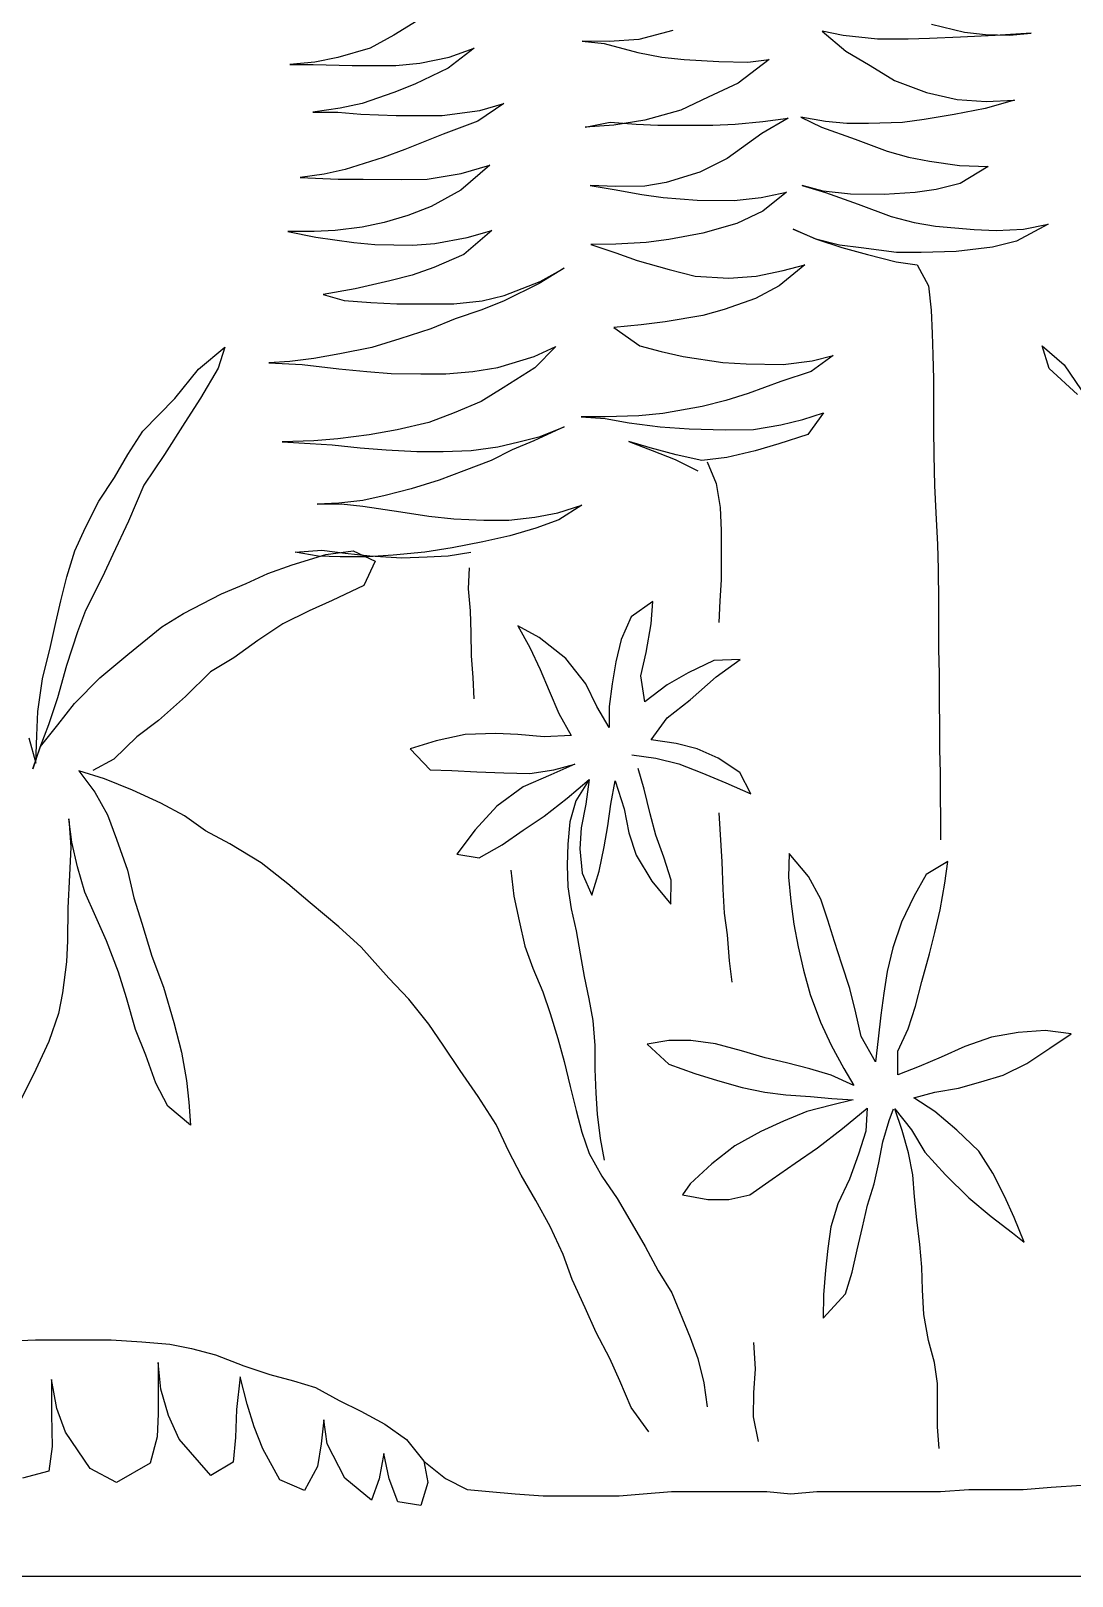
# Model space of a CAD drawing. Header units: inches. Extents: x 0.9 to 45.9, y 0.4 to 30.4.
# Drawn here: x 20.6087 to 20.7554, y 24.5816 to 24.7994 of the extents above; entities that cross this region are included whole.
import ezdxf

# ---------------------------------------------------------------- set-up
doc = ezdxf.new("R2010")
doc.units = ezdxf.units.IN
doc.header["$MEASUREMENT"] = 0
doc.linetypes.add('CONTINUA', pattern=[0])
doc.layers.add('MUROS', color=9, linetype='Continuous')
doc.layers.add('Vegetación', color=3, linetype='CONTINUA')

# ---------------------------------------------------------------- blocks, each defined once
blk = doc.blocks.new('Planta_000A')
at = {"layer": 'Vegetación', "linetype": 'Continuous'}
for p, q in [((399.2031, 197.29408), (399.19519, 197.29217)), ((399.32642, 197.29492), (399.33205, 197.29145)), ((399.18441, 197.29145), (399.17925, 197.29193)), ((399.17925, 197.29193), (399.18788, 197.29133)), ((399.19016, 197.29157), (399.18441, 197.29145)), ((399.18788, 197.29133), (399.19615, 197.29097)), ((399.19519, 197.29217), (399.19016, 197.29157)), ((399.19615, 197.29097), (399.20358, 197.29061)), ((399.20358, 197.29061), (399.20873, 197.29049)), ((399.20873, 197.29049), (399.21604, 197.29049)), ((399.21604, 197.29049), (399.22431, 197.29133)), ((399.22935, 197.29241), (399.22371, 197.28761)), ((399.22431, 197.29133), (399.22935, 197.29241)), ((399.26518, 197.29253), (399.27333, 197.29037)), ((399.27333, 197.29037), (399.2804, 197.28989)), ((399.2804, 197.28989), (399.28687, 197.29001)), ((399.28687, 197.29001), (399.2816, 197.28941)), ((399.33205, 197.29145), (399.33769, 197.28833)), ((399.22371, 197.28761), (399.21784, 197.28414)), ((399.26782, 197.28618), (399.26242, 197.28558)), ((399.27357, 197.28725), (399.26782, 197.28618)), ((399.2816, 197.28941), (399.27357, 197.28725)), ((399.31875, 197.28618), (399.31276, 197.28833)), ((399.31276, 197.28833), (399.31899, 197.28354)), ((399.32582, 197.28474), (399.31875, 197.28618)), ((399.33769, 197.28833), (399.34547, 197.28606)), ((399.21784, 197.28414), (399.21197, 197.28054)), ((399.2472, 197.28498), (399.24205, 197.28558)), ((399.24205, 197.28558), (399.24948, 197.27994)), ((399.25415, 197.2851), (399.2472, 197.28498)), ((399.26242, 197.28558), (399.25415, 197.2851)), ((399.31899, 197.28354), (399.32702, 197.2797)), ((399.33157, 197.28414), (399.32582, 197.28474)), ((399.33661, 197.28414), (399.33157, 197.28414)), ((399.342, 197.28414), (399.33661, 197.28414)), ((399.35135, 197.28438), (399.342, 197.28414)), ((399.34547, 197.28606), (399.35099, 197.28498)), ((399.35099, 197.28498), (399.35698, 197.28438)), ((399.35698, 197.28438), (399.35135, 197.28438)), ((399.21197, 197.28054), (399.2043, 197.27767)), ((399.24948, 197.27994), (399.25667, 197.27659)), ((399.32702, 197.2797), (399.33205, 197.27767)), ((399.19004, 197.27551), (399.18321, 197.27587)), ((399.18321, 197.27587), (399.19028, 197.27383)), ((399.19699, 197.27599), (399.19004, 197.27551)), ((399.2043, 197.27767), (399.19699, 197.27599)), ((399.25667, 197.27659), (399.26326, 197.27347)), ((399.31144, 197.27335), (399.30569, 197.27503)), ((399.30569, 197.27503), (399.31192, 197.27084)), ((399.33205, 197.27767), (399.3396, 197.27503)), ((399.3396, 197.27503), (399.34488, 197.27395)), ((399.19028, 197.27383), (399.19771, 197.27239)), ((399.19771, 197.27239), (399.2049, 197.27119)), ((399.22851, 197.27072), (399.2345, 197.27179)), ((399.2345, 197.27179), (399.22947, 197.2694)), ((399.24361, 197.27072), (399.2375, 197.27155)), ((399.2375, 197.27155), (399.24385, 197.26784)), ((399.26326, 197.27347), (399.27189, 197.27107)), ((399.32043, 197.27215), (399.31144, 197.27335)), ((399.32546, 197.27215), (399.32043, 197.27215)), ((399.33145, 197.27215), (399.32546, 197.27215)), ((399.33996, 197.27251), (399.33145, 197.27215)), ((399.34547, 197.27299), (399.33996, 197.27251)), ((399.34488, 197.27395), (399.35147, 197.27299)), ((399.35147, 197.27299), (399.34547, 197.27299)), ((399.2049, 197.27119), (399.21005, 197.27048)), ((399.21005, 197.27048), (399.2182, 197.27024)), ((399.2182, 197.27024), (399.22347, 197.27024)), ((399.22947, 197.2694), (399.22144, 197.26652)), ((399.22347, 197.27024), (399.22851, 197.27072)), ((399.2502, 197.27012), (399.24361, 197.27072)), ((399.24385, 197.26784), (399.25212, 197.26185)), ((399.25559, 197.26988), (399.2502, 197.27012)), ((399.26362, 197.26988), (399.25559, 197.26988)), ((399.26878, 197.26988), (399.26362, 197.26988)), ((399.27393, 197.27012), (399.26878, 197.26988)), ((399.27189, 197.27107), (399.27932, 197.26988)), ((399.28016, 197.2706), (399.27393, 197.27012)), ((399.27932, 197.26988), (399.28615, 197.2694)), ((399.28615, 197.2694), (399.28016, 197.2706)), ((399.31192, 197.27084), (399.32019, 197.26772)), ((399.32019, 197.26772), (399.32942, 197.264)), ((399.22144, 197.26652), (399.21377, 197.26364)), ((399.32942, 197.264), (399.33457, 197.26209)), ((399.19639, 197.26017), (399.18956, 197.25993)), ((399.20358, 197.26125), (399.19639, 197.26017)), ((399.20861, 197.26221), (399.20358, 197.26125)), ((399.21377, 197.26364), (399.20861, 197.26221)), ((399.25212, 197.26185), (399.25871, 197.25861)), ((399.31587, 197.25825), (399.30904, 197.26029)), ((399.30904, 197.26029), (399.31599, 197.2543)), ((399.33457, 197.26209), (399.34368, 197.25921)), ((399.18956, 197.25993), (399.19627, 197.25585)), ((399.25871, 197.25861), (399.26674, 197.25609)), ((399.32402, 197.25693), (399.31587, 197.25825)), ((399.33013, 197.25681), (399.32402, 197.25693)), ((399.33936, 197.25693), (399.33013, 197.25681)), ((399.34536, 197.25693), (399.33936, 197.25693)), ((399.34368, 197.25921), (399.34871, 197.25813)), ((399.35446, 197.25729), (399.34536, 197.25693)), ((399.34871, 197.25813), (399.35446, 197.25729)), ((399.19627, 197.25585), (399.20202, 197.25442)), ((399.20202, 197.25442), (399.20706, 197.2537)), ((399.20706, 197.2537), (399.21449, 197.25322)), ((399.21449, 197.25322), (399.22252, 197.25334)), ((399.22851, 197.2537), (399.22072, 197.25094)), ((399.22252, 197.25334), (399.22911, 197.25406)), ((399.23414, 197.25538), (399.22851, 197.2537)), ((399.22911, 197.25406), (399.23414, 197.25538)), ((399.24397, 197.2525), (399.23786, 197.25382)), ((399.23786, 197.25382), (399.24361, 197.24926)), ((399.26674, 197.25609), (399.27189, 197.25526)), ((399.27261, 197.25322), (399.26746, 197.2525)), ((399.27189, 197.25526), (399.27884, 197.25514)), ((399.2792, 197.25442), (399.27261, 197.25322)), ((399.27884, 197.25514), (399.28495, 197.25538)), ((399.28495, 197.25538), (399.2792, 197.25442)), ((399.31599, 197.2543), (399.32306, 197.25034)), ((399.22072, 197.25094), (399.21281, 197.24795)), ((399.24361, 197.24926), (399.24984, 197.24627)), ((399.25044, 197.25178), (399.24397, 197.2525)), ((399.25931, 197.2519), (399.25044, 197.25178)), ((399.26746, 197.2525), (399.25931, 197.2519)), ((399.32306, 197.25034), (399.3287, 197.24818)), ((399.18105, 197.24495), (399.17518, 197.24615)), ((399.17518, 197.24615), (399.18273, 197.24207)), ((399.20214, 197.24567), (399.19291, 197.24483)), ((399.2073, 197.24651), (399.20214, 197.24567)), ((399.21281, 197.24795), (399.2073, 197.24651)), ((399.24984, 197.24627), (399.25799, 197.24399)), ((399.3287, 197.24818), (399.33433, 197.24651)), ((399.33433, 197.24651), (399.3396, 197.24543)), ((399.3396, 197.24543), (399.34607, 197.24459)), ((399.18764, 197.24459), (399.18105, 197.24495)), ((399.18273, 197.24207), (399.18848, 197.24063)), ((399.19291, 197.24483), (399.18764, 197.24459)), ((399.23067, 197.24255), (399.22467, 197.24051)), ((399.22515, 197.24111), (399.2309, 197.24255)), ((399.2363, 197.24495), (399.23067, 197.24255)), ((399.2309, 197.24255), (399.2363, 197.24495)), ((399.25799, 197.24399), (399.26614, 197.24243)), ((399.26614, 197.24243), (399.27153, 197.24171)), ((399.27153, 197.24171), (399.27884, 197.24135)), ((399.31444, 197.24291), (399.30856, 197.24459)), ((399.30856, 197.24459), (399.31527, 197.23884)), ((399.32223, 197.24147), (399.31444, 197.24291)), ((399.34164, 197.24171), (399.33661, 197.24123)), ((399.35075, 197.24303), (399.34164, 197.24171)), ((399.34607, 197.24459), (399.35111, 197.24435)), ((399.35746, 197.24435), (399.35075, 197.24303)), ((399.35111, 197.24435), (399.35746, 197.24435)), ((399.18848, 197.24063), (399.19723, 197.23956)), ((399.19723, 197.23956), (399.20562, 197.23932)), ((399.20562, 197.23932), (399.21149, 197.23932)), ((399.21149, 197.23932), (399.22, 197.2404)), ((399.21844, 197.23884), (399.21161, 197.23704)), ((399.22467, 197.24051), (399.21844, 197.23884)), ((399.22, 197.2404), (399.22515, 197.24111)), ((399.27884, 197.2392), (399.27369, 197.2374)), ((399.27884, 197.24135), (399.28483, 197.24123)), ((399.28483, 197.24123), (399.27884, 197.2392)), ((399.31527, 197.23884), (399.32247, 197.23572)), ((399.3275, 197.24111), (399.32223, 197.24147)), ((399.33661, 197.24123), (399.3275, 197.24111)), ((399.20658, 197.23632), (399.20382, 197.23129)), ((399.21161, 197.23704), (399.20658, 197.23632)), ((399.23869, 197.235), (399.23354, 197.23632)), ((399.23354, 197.23632), (399.23965, 197.23129)), ((399.24517, 197.23368), (399.23869, 197.235)), ((399.26602, 197.23524), (399.25979, 197.23368)), ((399.27369, 197.2374), (399.26602, 197.23524)), ((399.29694, 197.23237), (399.29119, 197.2356)), ((399.29119, 197.2356), (399.29718, 197.23189)), ((399.32247, 197.23572), (399.32762, 197.23392)), ((399.20382, 197.23129), (399.20319, 197.22547)), ((399.23965, 197.23129), (399.24529, 197.22829)), ((399.25176, 197.2332), (399.24517, 197.23368)), ((399.25979, 197.23368), (399.25176, 197.2332)), ((399.30557, 197.22901), (399.29694, 197.23237)), ((399.29718, 197.23189), (399.30557, 197.22769)), ((399.32762, 197.23392), (399.33301, 197.23249)), ((399.33301, 197.23249), (399.34128, 197.23057)), ((399.34128, 197.23057), (399.34895, 197.22925)), ((399.24529, 197.22829), (399.25284, 197.22565)), ((399.31084, 197.22769), (399.30557, 197.22901)), ((399.30557, 197.22769), (399.31096, 197.22553)), ((399.31767, 197.22697), (399.31084, 197.22769)), ((399.3239, 197.22697), (399.31767, 197.22697)), ((399.33133, 197.22697), (399.3239, 197.22697)), ((399.33757, 197.22733), (399.33133, 197.22697)), ((399.34392, 197.22781), (399.33757, 197.22733)), ((399.34895, 197.22925), (399.34392, 197.22781)), ((399.20319, 197.22547), (399.20294, 197.21988)), ((399.25284, 197.22565), (399.25799, 197.22422)), ((399.25799, 197.22422), (399.26698, 197.22266)), ((399.31096, 197.22553), (399.31731, 197.22338)), ((399.31731, 197.22338), (399.32318, 197.22098)), ((399.20294, 197.21988), (399.20281, 197.21479)), ((399.26698, 197.22266), (399.27273, 197.22194)), ((399.27273, 197.22194), (399.27932, 197.22134)), ((399.27932, 197.22134), (399.27309, 197.21691)), ((399.32318, 197.22098), (399.33061, 197.21858)), ((399.17662, 197.21691), (399.17134, 197.21235)), ((399.17494, 197.21151), (399.17662, 197.21691)), ((399.27309, 197.21691), (399.26794, 197.21559)), ((399.29838, 197.21439), (399.29322, 197.21679)), ((399.29322, 197.21679), (399.29826, 197.21163)), ((399.33061, 197.21858), (399.33733, 197.21655)), ((399.33733, 197.21655), (399.345, 197.21499)), ((399.37891, 197.21134), (399.37256, 197.21662)), ((399.37256, 197.21662), (399.37412, 197.21158)), ((399.17134, 197.21235), (399.16727, 197.20636)), ((399.20281, 197.21479), (399.20269, 197.20894)), ((399.23174, 197.21331), (399.22671, 197.21463)), ((399.22671, 197.21463), (399.23198, 197.21079)), ((399.23869, 197.21247), (399.23174, 197.21331)), ((399.24756, 197.21259), (399.23869, 197.21247)), ((399.2532, 197.21295), (399.24756, 197.21259)), ((399.26266, 197.21439), (399.2532, 197.21295)), ((399.26794, 197.21559), (399.26266, 197.21439)), ((399.30713, 197.21175), (399.29838, 197.21439)), ((399.345, 197.21499), (399.35123, 197.21391)), ((399.35398, 197.21247), (399.34524, 197.21139)), ((399.35123, 197.21391), (399.35698, 197.21319)), ((399.36201, 197.21283), (399.35398, 197.21247)), ((399.35698, 197.21319), (399.36201, 197.21283)), ((399.16811, 197.20528), (399.17494, 197.21151)), ((399.20269, 197.20894), (399.20269, 197.20286)), ((399.23198, 197.21079), (399.23929, 197.2084)), ((399.23929, 197.2084), (399.24708, 197.20552)), ((399.29826, 197.21163), (399.30581, 197.20684)), ((399.31312, 197.21079), (399.30713, 197.21175)), ((399.31959, 197.21019), (399.31312, 197.21079)), ((399.32558, 197.21019), (399.31959, 197.21019)), ((399.33265, 197.21031), (399.32558, 197.21019)), ((399.33852, 197.21079), (399.33265, 197.21031)), ((399.34524, 197.21139), (399.33852, 197.21079)), ((399.37412, 197.21158), (399.37843, 197.20439)), ((399.38454, 197.20427), (399.37891, 197.21134)), ((399.24708, 197.20552), (399.25248, 197.20384)), ((399.30581, 197.20684), (399.31108, 197.2036)), ((399.20269, 197.20286), (399.20269, 197.19701)), ((399.23402, 197.19929), (399.22899, 197.20085)), ((399.22899, 197.20085), (399.23282, 197.19569)), ((399.25248, 197.20384), (399.25811, 197.2024)), ((399.25811, 197.2024), (399.26758, 197.20073)), ((399.31108, 197.2036), (399.31755, 197.20085)), ((399.31755, 197.20085), (399.32366, 197.19857)), ((399.37843, 197.20439), (399.38215, 197.19852)), ((399.39221, 197.19648), (399.38454, 197.20427)), ((399.23929, 197.19797), (399.23402, 197.19929)), ((399.24577, 197.19689), (399.23929, 197.19797)), ((399.26818, 197.19749), (399.26123, 197.19701)), ((399.26758, 197.20073), (399.27333, 197.20013)), ((399.27561, 197.19845), (399.26818, 197.19749)), ((399.27333, 197.20013), (399.28136, 197.19989)), ((399.28136, 197.19953), (399.27561, 197.19845)), ((399.28136, 197.19989), (399.28711, 197.19989)), ((399.28711, 197.19989), (399.28136, 197.19953)), ((399.29694, 197.19521), (399.29119, 197.19749)), ((399.29119, 197.19749), (399.2985, 197.19414)), ((399.32366, 197.19857), (399.33121, 197.19677)), ((399.38215, 197.19852), (399.38706, 197.19085)), ((399.20269, 197.19701), (399.20256, 197.19068)), ((399.23282, 197.19569), (399.23977, 197.19342)), ((399.23977, 197.19342), (399.24541, 197.19174)), ((399.2526, 197.19677), (399.24577, 197.19689)), ((399.26123, 197.19701), (399.2526, 197.19677)), ((399.27573, 197.19402), (399.27009, 197.19186)), ((399.27057, 197.19246), (399.27573, 197.19402)), ((399.30209, 197.1939), (399.29694, 197.19521)), ((399.2985, 197.19414), (399.30365, 197.19198)), ((399.30713, 197.1927), (399.30209, 197.1939)), ((399.33121, 197.19677), (399.33792, 197.19557)), ((399.33792, 197.19557), (399.34547, 197.19462)), ((399.34547, 197.19462), (399.35123, 197.19414)), ((399.35207, 197.19354), (399.34679, 197.19318)), ((399.35123, 197.19414), (399.35878, 197.1939)), ((399.35878, 197.1939), (399.35207, 197.19354)), ((399.39581, 197.19085), (399.39221, 197.19648)), ((399.20256, 197.19068), (399.20244, 197.18347)), ((399.24541, 197.19174), (399.25224, 197.19018)), ((399.25224, 197.19018), (399.25823, 197.18946)), ((399.25823, 197.18946), (399.26434, 197.19078)), ((399.26458, 197.1897), (399.25919, 197.18695)), ((399.26434, 197.19078), (399.27057, 197.19246)), ((399.27009, 197.19186), (399.26458, 197.1897)), ((399.30365, 197.19198), (399.30868, 197.18946)), ((399.31348, 197.19186), (399.30713, 197.1927)), ((399.32019, 197.19162), (399.31348, 197.19186)), ((399.32654, 197.19162), (399.32019, 197.19162)), ((399.33385, 197.19198), (399.32654, 197.19162)), ((399.34008, 197.19246), (399.33385, 197.19198)), ((399.34679, 197.19318), (399.34008, 197.19246)), ((399.38706, 197.19085), (399.39197, 197.18354)), ((399.39904, 197.18534), (399.39581, 197.19085)), ((399.25694, 197.18907), (399.25475, 197.1839)), ((399.30868, 197.18946), (399.31527, 197.18695)), ((399.31527, 197.18695), (399.32115, 197.18467)), ((399.20244, 197.18347), (399.20207, 197.17688)), ((399.25475, 197.1839), (399.25379, 197.17815)), ((399.32115, 197.18467), (399.32786, 197.18263)), ((399.32786, 197.18263), (399.33409, 197.18107)), ((399.39197, 197.18354), (399.39569, 197.17491)), ((399.40276, 197.17971), (399.39904, 197.18534)), ((399.29274, 197.17688), (399.28699, 197.17868)), ((399.28699, 197.17868), (399.2925, 197.1752)), ((399.33409, 197.18107), (399.33948, 197.17987)), ((399.33948, 197.17987), (399.34524, 197.17916)), ((399.34464, 197.17904), (399.33948, 197.17844)), ((399.35039, 197.17892), (399.34464, 197.17904)), ((399.34524, 197.17916), (399.35039, 197.17892)), ((399.406, 197.17335), (399.40276, 197.17971)), ((399.20207, 197.17688), (399.20169, 197.1693)), ((399.25379, 197.17815), (399.25356, 197.17264)), ((399.2925, 197.1752), (399.29802, 197.17316)), ((399.29826, 197.1758), (399.29274, 197.17688)), ((399.30449, 197.17508), (399.29826, 197.1758)), ((399.31048, 197.17508), (399.30449, 197.17508)), ((399.31767, 197.17544), (399.31048, 197.17508)), ((399.32366, 197.17604), (399.31767, 197.17544)), ((399.33037, 197.17712), (399.32366, 197.17604)), ((399.33948, 197.17844), (399.33037, 197.17712)), ((399.39569, 197.17491), (399.3994, 197.16688)), ((399.25356, 197.17264), (399.25356, 197.16652)), ((399.29802, 197.17316), (399.30425, 197.17137)), ((399.30425, 197.17137), (399.31072, 197.16993)), ((399.40851, 197.16772), (399.406, 197.17335)), ((399.20169, 197.1693), (399.20157, 197.16334)), ((399.31072, 197.16993), (399.31803, 197.16849)), ((399.31803, 197.16849), (399.32462, 197.16741)), ((399.34176, 197.16772), (399.33649, 197.16532)), ((399.34835, 197.16688), (399.34176, 197.16772)), ((399.34931, 197.16789), (399.34368, 197.16717)), ((399.35566, 197.16741), (399.34931, 197.16789)), ((399.41043, 197.16149), (399.40851, 197.16772)), ((399.25356, 197.16652), (399.25356, 197.16077)), ((399.31899, 197.16657), (399.3136, 197.16741)), ((399.32402, 197.16633), (399.31899, 197.16657)), ((399.33013, 197.16609), (399.32402, 197.16633)), ((399.32462, 197.16741), (399.33217, 197.16669)), ((399.3378, 197.16657), (399.33013, 197.16609)), ((399.33217, 197.16669), (399.33816, 197.16633)), ((399.33649, 197.16532), (399.33924, 197.15945)), ((399.34368, 197.16717), (399.3378, 197.16657)), ((399.33816, 197.16633), (399.34488, 197.16633)), ((399.34488, 197.16633), (399.35015, 197.16645)), ((399.35638, 197.16437), (399.34835, 197.16688)), ((399.35015, 197.16645), (399.35566, 197.16741)), ((399.36225, 197.16233), (399.35638, 197.16437)), ((399.3994, 197.16688), (399.40192, 197.16149)), ((399.20157, 197.16334), (399.20145, 197.15563)), ((399.25356, 197.16077), (399.25391, 197.15574)), ((399.31397, 197.16371), (399.3142, 197.15861)), ((399.36741, 197.15993), (399.36225, 197.16233)), ((399.40192, 197.16149), (399.406, 197.15346)), ((399.41187, 197.15574), (399.41043, 197.16149)), ((399.3142, 197.15861), (399.31372, 197.15334)), ((399.33924, 197.15945), (399.34679, 197.15586)), ((399.3734, 197.15742), (399.36741, 197.15993)), ((399.38251, 197.15274), (399.3734, 197.15742)), ((399.20145, 197.15563), (399.20145, 197.14954)), ((399.25391, 197.15574), (399.25415, 197.15058)), ((399.27033, 197.15022), (399.26997, 197.15562)), ((399.26997, 197.15562), (399.27513, 197.1519)), ((399.31372, 197.15334), (399.3136, 197.14807)), ((399.34679, 197.15586), (399.35231, 197.15334)), ((399.35231, 197.15334), (399.35866, 197.15022)), ((399.38766, 197.14951), (399.38251, 197.15274)), ((399.406, 197.15346), (399.40791, 197.14831)), ((399.41307, 197.15058), (399.41187, 197.15574)), ((399.20145, 197.14954), (399.20145, 197.1442)), ((399.27153, 197.14339), (399.27033, 197.15022)), ((399.27513, 197.1519), (399.27752, 197.14651)), ((399.29718, 197.14699), (399.30233, 197.14975)), ((399.30233, 197.14975), (399.29946, 197.14459)), ((399.35866, 197.15022), (399.36465, 197.14627)), ((399.39581, 197.14291), (399.38766, 197.14951)), ((399.41438, 197.14483), (399.41307, 197.15058)), ((399.27752, 197.14651), (399.27884, 197.14112)), ((399.29083, 197.14196), (399.29718, 197.14699)), ((399.3136, 197.14807), (399.31348, 197.14255)), ((399.36465, 197.14627), (399.3704, 197.14208)), ((399.40791, 197.14831), (399.41055, 197.14028)), ((399.20145, 197.1442), (399.20132, 197.13823)), ((399.25475, 197.13752), (399.249, 197.14172)), ((399.249, 197.14172), (399.25535, 197.14148)), ((399.27285, 197.13776), (399.27153, 197.14339)), ((399.28603, 197.13584), (399.29083, 197.14196)), ((399.29946, 197.14459), (399.29694, 197.13932)), ((399.31348, 197.14255), (399.31312, 197.1374)), ((399.3704, 197.14208), (399.37603, 197.13872)), ((399.40252, 197.13728), (399.39581, 197.14291)), ((399.4163, 197.13704), (399.41438, 197.14483)), ((399.20132, 197.13823), (399.20132, 197.13152)), ((399.25535, 197.14148), (399.26146, 197.13848)), ((399.26146, 197.13848), (399.2665, 197.1356)), ((399.27884, 197.14112), (399.27968, 197.13584)), ((399.29694, 197.13932), (399.29478, 197.13417)), ((399.37603, 197.13872), (399.38203, 197.13285)), ((399.41055, 197.14028), (399.41271, 197.13249)), ((399.26099, 197.13201), (399.25475, 197.13752)), ((399.2665, 197.1356), (399.27189, 197.13153)), ((399.27189, 197.13153), (399.27285, 197.13776)), ((399.27968, 197.13584), (399.2804, 197.13045)), ((399.2834, 197.13045), (399.28603, 197.13584)), ((399.29478, 197.13417), (399.2925, 197.12877)), ((399.31312, 197.1374), (399.31288, 197.13225)), ((399.40863, 197.13117), (399.40252, 197.13728)), ((399.41738, 197.12925), (399.4163, 197.13704)), ((399.20132, 197.13152), (399.2012, 197.12568)), ((399.2665, 197.12769), (399.26099, 197.13201)), ((399.2804, 197.13045), (399.2804, 197.12542)), ((399.2804, 197.12542), (399.2834, 197.13045)), ((399.38203, 197.13285), (399.3885, 197.1271)), ((399.41259, 197.12602), (399.40863, 197.13117)), ((399.41271, 197.13249), (399.41486, 197.12602)), ((399.27033, 197.12242), (399.2665, 197.12769)), ((399.2925, 197.12877), (399.28951, 197.1235)), ((399.3885, 197.1271), (399.39365, 197.12314)), ((399.41762, 197.1235), (399.41738, 197.12925)), ((399.2012, 197.12568), (399.2012, 197.12009)), ((399.28951, 197.1235), (399.29598, 197.12314)), ((399.29598, 197.12314), (399.30233, 197.12374)), ((399.30233, 197.12374), (399.3076, 197.12398)), ((399.3076, 197.12398), (399.31491, 197.12374)), ((399.31491, 197.12374), (399.32187, 197.12218)), ((399.39365, 197.12314), (399.39916, 197.11775)), ((399.41678, 197.12086), (399.41259, 197.12602)), ((399.41486, 197.12602), (399.4169, 197.12062)), ((399.41786, 197.11679), (399.41762, 197.1235)), ((399.2012, 197.12009), (399.20107, 197.1145)), ((399.25427, 197.11799), (399.25931, 197.12026)), ((399.25931, 197.12026), (399.26434, 197.12158)), ((399.26434, 197.12158), (399.27033, 197.12242)), ((399.32187, 197.12218), (399.3281, 197.12026)), ((399.3281, 197.12026), (399.3233, 197.11523)), ((399.41858, 197.11547), (399.41678, 197.12086)), ((399.4169, 197.12062), (399.41858, 197.11547)), ((399.41954, 197.1229), (399.41786, 197.11679)), ((399.24912, 197.11463), (399.25427, 197.11799)), ((399.26374, 197.11667), (399.25823, 197.11451)), ((399.26925, 197.11799), (399.26374, 197.11667)), ((399.27501, 197.11883), (399.26925, 197.11799)), ((399.27201, 197.11056), (399.27345, 197.11559)), ((399.2937, 197.11523), (399.28867, 197.11655)), ((399.28867, 197.11655), (399.29442, 197.11403)), ((399.39916, 197.11775), (399.4042, 197.11511)), ((399.20107, 197.1145), (399.20107, 197.1089)), ((399.24648, 197.10948), (399.24912, 197.11463)), ((399.25248, 197.11211), (399.24648, 197.10948)), ((399.25823, 197.11451), (399.25248, 197.11211)), ((399.27896, 197.11259), (399.2768, 197.10588)), ((399.28004, 197.10696), (399.27896, 197.11259)), ((399.29047, 197.1084), (399.28519, 197.11295)), ((399.28519, 197.11295), (399.28603, 197.10696)), ((399.28519, 197.11295), (399.28843, 197.1078)), ((399.29946, 197.11439), (399.2937, 197.11523)), ((399.29442, 197.11403), (399.30101, 197.11116)), ((399.30569, 197.11451), (399.29946, 197.11439)), ((399.31216, 197.11475), (399.30569, 197.11451)), ((399.31815, 197.11511), (399.31216, 197.11475)), ((399.3233, 197.11523), (399.31815, 197.11511)), ((399.39473, 197.11032), (399.40144, 197.11307)), ((399.40144, 197.11307), (399.40755, 197.11499)), ((399.40755, 197.11499), (399.40372, 197.10984)), ((399.20107, 197.1089), (399.20095, 197.10356)), ((399.27057, 197.10468), (399.27201, 197.11056)), ((399.29598, 197.10409), (399.29047, 197.1084)), ((399.30101, 197.11116), (399.30736, 197.10648)), ((399.3879, 197.1072), (399.39473, 197.11032)), ((399.40372, 197.10984), (399.40072, 197.10444)), ((399.25415, 197.10492), (399.25344, 197.09318)), ((399.26925, 197.09953), (399.27057, 197.10468)), ((399.2768, 197.10588), (399.27573, 197.10013)), ((399.28076, 197.10181), (399.28004, 197.10696)), ((399.28603, 197.10696), (399.28711, 197.10133)), ((399.28843, 197.1078), (399.28987, 197.10277)), ((399.30736, 197.10648), (399.31252, 197.10085)), ((399.38227, 197.10421), (399.3879, 197.1072)), ((399.20095, 197.10356), (399.20095, 197.09846)), ((399.2816, 197.09677), (399.28076, 197.10181)), ((399.28711, 197.10133), (399.28747, 197.0963)), ((399.28987, 197.10277), (399.29035, 197.09737)), ((399.30101, 197.10073), (399.29598, 197.10409)), ((399.31252, 197.10085), (399.31695, 197.09498)), ((399.37723, 197.10061), (399.38227, 197.10421)), ((399.40072, 197.10444), (399.39857, 197.09857)), ((399.40923, 197.09785), (399.40995, 197.10349)), ((399.40995, 197.10349), (399.40947, 197.09665)), ((399.26734, 197.09426), (399.26925, 197.09953)), ((399.27573, 197.10013), (399.27393, 197.09474)), ((399.29035, 197.09737), (399.29047, 197.09234)), ((399.30605, 197.09725), (399.30101, 197.10073)), ((399.31156, 197.09414), (399.30605, 197.09725)), ((399.36381, 197.09294), (399.37136, 197.09749)), ((399.37136, 197.09749), (399.37723, 197.10061)), ((399.39857, 197.09857), (399.39593, 197.09114)), ((399.40791, 197.09198), (399.40923, 197.09785)), ((399.23262, 197.08966), (399.23728, 197.09513)), ((399.23728, 197.09513), (399.23741, 197.08947)), ((399.26554, 197.08875), (399.26734, 197.09426)), ((399.27393, 197.09474), (399.27021, 197.08851)), ((399.2828, 197.0909), (399.2816, 197.09677)), ((399.28747, 197.0963), (399.28687, 197.09042)), ((399.31695, 197.09498), (399.31156, 197.09414)), ((399.40947, 197.09665), (399.40983, 197.08994)), ((399.19994, 197.08804), (399.19925, 197.09326)), ((399.19925, 197.09326), (399.20441, 197.09016)), ((399.20441, 197.09016), (399.20739, 197.08488)), ((399.22964, 197.08419), (399.23262, 197.08966)), ((399.25344, 197.09318), (399.2532, 197.08659)), ((399.28459, 197.08515), (399.2828, 197.0909)), ((399.28687, 197.09042), (399.28459, 197.08515)), ((399.29047, 197.09234), (399.29035, 197.08719)), ((399.30401, 197.09114), (399.30329, 197.08491)), ((399.35746, 197.08791), (399.36381, 197.09294)), ((399.39593, 197.09114), (399.39437, 197.08455)), ((399.40612, 197.08587), (399.40791, 197.09198)), ((399.40983, 197.08994), (399.41019, 197.08215)), ((399.20106, 197.08164), (399.19994, 197.08804)), ((399.23741, 197.08947), (399.23685, 197.08369)), ((399.2532, 197.08659), (399.25284, 197.08084)), ((399.26566, 197.08299), (399.26554, 197.08875)), ((399.27021, 197.08851), (399.26566, 197.08299)), ((399.29035, 197.08719), (399.28951, 197.08191)), ((399.35207, 197.08335), (399.35746, 197.08791)), ((399.20739, 197.08488), (399.21031, 197.07866)), ((399.22796, 197.07916), (399.22964, 197.08419)), ((399.23685, 197.08369), (399.2361, 197.07823)), ((399.30329, 197.08491), (399.30197, 197.07904)), ((399.34524, 197.0776), (399.35207, 197.08335)), ((399.39437, 197.08455), (399.39245, 197.07844)), ((399.40348, 197.08), (399.40612, 197.08587)), ((399.2023, 197.07624), (399.20106, 197.08164)), ((399.21031, 197.07866), (399.21243, 197.07251)), ((399.22635, 197.07406), (399.22796, 197.07916)), ((399.25284, 197.08084), (399.25212, 197.07568)), ((399.28951, 197.08191), (399.28831, 197.07664)), ((399.30197, 197.07904), (399.30065, 197.07293)), ((399.40096, 197.07424), (399.40348, 197.08)), ((399.41019, 197.08215), (399.41031, 197.07424)), ((399.2036, 197.07108), (399.2023, 197.07624)), ((399.2361, 197.07823), (399.23511, 197.07276)), ((399.25212, 197.07568), (399.25164, 197.06945)), ((399.28831, 197.07664), (399.28735, 197.07113)), ((399.33984, 197.07269), (399.34524, 197.0776)), ((399.39245, 197.07844), (399.39006, 197.07053)), ((399.21243, 197.07251), (399.21373, 197.06686)), ((399.22467, 197.0686), (399.22635, 197.07406)), ((399.23511, 197.07276), (399.23386, 197.06717)), ((399.28735, 197.07113), (399.28639, 197.06562)), ((399.30065, 197.07293), (399.29874, 197.06765)), ((399.33325, 197.06526), (399.33984, 197.07269)), ((399.39809, 197.06669), (399.40096, 197.07424)), ((399.41031, 197.07424), (399.41055, 197.06921)), ((399.20547, 197.06443), (399.2036, 197.07108)), ((399.22274, 197.06275), (399.22467, 197.0686)), ((399.25164, 197.06945), (399.25104, 197.0643)), ((399.29874, 197.06765), (399.29634, 197.06202)), ((399.39006, 197.07053), (399.3873, 197.0631)), ((399.41055, 197.06921), (399.41151, 197.06178)), ((399.20696, 197.05853), (399.20547, 197.06443)), ((399.21373, 197.06686), (399.2146, 197.0617)), ((399.23386, 197.06717), (399.23219, 197.06133)), ((399.28639, 197.06562), (399.28531, 197.06034)), ((399.32846, 197.06022), (399.33325, 197.06526)), ((399.39617, 197.06058), (399.39809, 197.06669)), ((399.2146, 197.0617), (399.21528, 197.05635)), ((399.22125, 197.05698), (399.22274, 197.06275)), ((399.23219, 197.06133), (399.22976, 197.05468)), ((399.28531, 197.06034), (399.28435, 197.05507)), ((399.29634, 197.06202), (399.29454, 197.05675)), ((399.32366, 197.05423), (399.32846, 197.06022)), ((399.3873, 197.0631), (399.38478, 197.05459)), ((399.39401, 197.05291), (399.39617, 197.06058)), ((399.41151, 197.06178), (399.41247, 197.05675)), ((399.2087, 197.05312), (399.20696, 197.05853)), ((399.21528, 197.05635), (399.21591, 197.0507)), ((399.22001, 197.05126), (399.22125, 197.05698)), ((399.29454, 197.05675), (399.29274, 197.05076)), ((399.41247, 197.05675), (399.41474, 197.05004)), ((399.16968, 197.05194), (399.17589, 197.05269)), ((399.17589, 197.05269), (399.18235, 197.05225)), ((399.21118, 197.04778), (399.2087, 197.05312)), ((399.22976, 197.05468), (399.22722, 197.04921)), ((399.28435, 197.05507), (399.28388, 197.04908)), ((399.32019, 197.0492), (399.32366, 197.05423)), ((399.38478, 197.05459), (399.38299, 197.04752)), ((399.39149, 197.0468), (399.39401, 197.05291)), ((399.17477, 197.04846), (399.16968, 197.05194)), ((399.18235, 197.05225), (399.18875, 197.05107)), ((399.18875, 197.05107), (399.19515, 197.04884)), ((399.21591, 197.0507), (399.21653, 197.04517)), ((399.21653, 197.04517), (399.22001, 197.05126)), ((399.22722, 197.04921), (399.22417, 197.04362)), ((399.24871, 197.04784), (399.25493, 197.04952)), ((399.25493, 197.04952), (399.26083, 197.05027)), ((399.26083, 197.05027), (399.26611, 197.05033)), ((399.26611, 197.05033), (399.27127, 197.04946)), ((399.27127, 197.04946), (399.26611, 197.04461)), ((399.28388, 197.04908), (399.28388, 197.04344)), ((399.29274, 197.05076), (399.29119, 197.04524)), ((399.31611, 197.04309), (399.32019, 197.0492)), ((399.41474, 197.05004), (399.41846, 197.04213)), ((399.18024, 197.0448), (399.17477, 197.04846)), ((399.19515, 197.04884), (399.20081, 197.04629)), ((399.20081, 197.04629), (399.20609, 197.04411)), ((399.21118, 197.04206), (399.21118, 197.04778)), ((399.2379, 197.04492), (399.243, 197.04616)), ((399.243, 197.04616), (399.24871, 197.04784)), ((399.29119, 197.04524), (399.28975, 197.03925)), ((399.38299, 197.04752), (399.38179, 197.04069)), ((399.3891, 197.04009), (399.39149, 197.0468)), ((399.18596, 197.042), (399.18024, 197.0448)), ((399.1913, 197.04039), (399.18596, 197.042)), ((399.20609, 197.04411), (399.21118, 197.04206)), ((399.22417, 197.04362), (399.22175, 197.03952)), ((399.22175, 197.03952), (399.22715, 197.042)), ((399.22715, 197.042), (399.23231, 197.04349)), ((399.23231, 197.04349), (399.2379, 197.04492)), ((399.2599, 197.04237), (399.25443, 197.0407)), ((399.26611, 197.04461), (399.2599, 197.04237)), ((399.28388, 197.04344), (399.28364, 197.03769)), ((399.3118, 197.03685), (399.31611, 197.04309)), ((399.41846, 197.04213), (399.4217, 197.03565)), ((399.19664, 197.03889), (399.1913, 197.04039)), ((399.20236, 197.0379), (399.19664, 197.03889)), ((399.20739, 197.03659), (399.20236, 197.0379)), ((399.24306, 197.0379), (399.23803, 197.03728)), ((399.24853, 197.03902), (399.24306, 197.0379)), ((399.25443, 197.0407), (399.24853, 197.03902)), ((399.28975, 197.03925), (399.28831, 197.0335)), ((399.38179, 197.04069), (399.38119, 197.03553)), ((399.38622, 197.03458), (399.3891, 197.04009)), ((399.20236, 197.0333), (399.20739, 197.03659)), ((399.22448, 197.0292), (399.21858, 197.03405)), ((399.21858, 197.03405), (399.21889, 197.02858)), ((399.22703, 197.03641), (399.22193, 197.03604)), ((399.22193, 197.03604), (399.22709, 197.03479)), ((399.23212, 197.03684), (399.22703, 197.03641)), ((399.22709, 197.03479), (399.23306, 197.03324)), ((399.23803, 197.03728), (399.23212, 197.03684)), ((399.28364, 197.03769), (399.28328, 197.03266)), ((399.30748, 197.03014), (399.3118, 197.03685)), ((399.38119, 197.03553), (399.38083, 197.03002)), ((399.38083, 197.03002), (399.38622, 197.03458)), ((399.19702, 197.02877), (399.20236, 197.0333)), ((399.21193, 197.03392), (399.20789, 197.02889)), ((399.21019, 197.0287), (399.21193, 197.03392)), ((399.2133, 197.03113), (399.21224, 197.03392)), ((399.21479, 197.02603), (399.2133, 197.03113)), ((399.23306, 197.03324), (399.23865, 197.03094)), ((399.23865, 197.03094), (399.24405, 197.02852)), ((399.28328, 197.03266), (399.28256, 197.02679)), ((399.28831, 197.0335), (399.28699, 197.02834)), ((399.1918, 197.02373), (399.19702, 197.02877)), ((399.20789, 197.02889), (399.20472, 197.02355)), ((399.20864, 197.02336), (399.21019, 197.0287)), ((399.21889, 197.02858), (399.22063, 197.02305)), ((399.23045, 197.02454), (399.22448, 197.0292)), ((399.24405, 197.02852), (399.25027, 197.02504)), ((399.28256, 197.02679), (399.2816, 197.02163)), ((399.28699, 197.02834), (399.28519, 197.02319)), ((399.30449, 197.02367), (399.30748, 197.03014)), ((399.18844, 197.01845), (399.1918, 197.02373)), ((399.20472, 197.02355), (399.19981, 197.01808)), ((399.20764, 197.01808), (399.20864, 197.02336)), ((399.21578, 197.02094), (399.21479, 197.02603)), ((399.22063, 197.02305), (399.2228, 197.01708)), ((399.23579, 197.02087), (399.23045, 197.02454)), ((399.25027, 197.02504), (399.2558, 197.02069)), ((399.28519, 197.02319), (399.2822, 197.0178)), ((399.30149, 197.01804), (399.30449, 197.02367)), ((399.2169, 197.0159), (399.21578, 197.02094)), ((399.24132, 197.01702), (399.23579, 197.02087)), ((399.2558, 197.02069), (399.26096, 197.0159)), ((399.18565, 197.01298), (399.18844, 197.01845)), ((399.19981, 197.01808), (399.19416, 197.01261)), ((399.20721, 197.0128), (399.20764, 197.01808)), ((399.21845, 197.01081), (399.2169, 197.0159)), ((399.2228, 197.01708), (399.2256, 197.01112)), ((399.24666, 197.01329), (399.24132, 197.01702)), ((399.26096, 197.0159), (399.26282, 197.01329)), ((399.2822, 197.0178), (399.27848, 197.01241)), ((399.29802, 197.01193), (399.30149, 197.01804)), ((399.18328, 197.00789), (399.18565, 197.01298)), ((399.19416, 197.01261), (399.18881, 197.00807)), ((399.20665, 197.00727), (399.20721, 197.0128)), ((399.2517, 197.01218), (399.24666, 197.01329)), ((399.25673, 197.01218), (399.2517, 197.01218)), ((399.26282, 197.01329), (399.25673, 197.01218)), ((399.27848, 197.01241), (399.27489, 197.00629)), ((399.29454, 197.00569), (399.29802, 197.01193)), ((399.2197, 197.00553), (399.21845, 197.01081)), ((399.2256, 197.01112), (399.22728, 197.00559)), ((399.18092, 197.00192), (399.18328, 197.00789)), ((399.18881, 197.00807), (399.18372, 197.00416)), ((399.20596, 197.00136), (399.20665, 197.00727)), ((399.22094, 197.00006), (399.2197, 197.00553)), ((399.22728, 197.00559), (399.22796, 197.00043)), ((399.27489, 197.00629), (399.27177, 197.0009)), ((399.29143, 196.99898), (399.29454, 197.00569)), ((399.18372, 197.00416), (399.18092, 197.00192)), ((399.20547, 196.99596), (399.20596, 197.00136)), ((399.27177, 197.0009), (399.26866, 196.99503)), ((399.22212, 196.99471), (399.22094, 197.00006)), ((399.22796, 197.00043), (399.22858, 196.99521)), ((399.28927, 196.99299), (399.29143, 196.99898)), ((399.20528, 196.99049), (399.20547, 196.99596)), ((399.22374, 196.98956), (399.22212, 196.99471)), ((399.22858, 196.99521), (399.22902, 196.98931)), ((399.26866, 196.99503), (399.26542, 196.98975)), ((399.20497, 196.98459), (399.20528, 196.99049)), ((399.26542, 196.98975), (399.26099, 196.97909)), ((399.28615, 196.98616), (399.28927, 196.99299)), ((399.22914, 196.98372), (399.22374, 196.98956)), ((399.22902, 196.98931), (399.22914, 196.98372)), ((399.28352, 196.98029), (399.28615, 196.98616)), ((399.20385, 196.97837), (399.20497, 196.98459)), ((399.26099, 196.97909), (399.25919, 196.97406)), ((399.28028, 196.97406), (399.28352, 196.98029)), ((399.39978, 196.97855), (399.39249, 196.97803)), ((399.40758, 196.97855), (399.39978, 196.97855)), ((399.41799, 196.97855), (399.40758, 196.97855)), ((399.4284, 196.97803), (399.41799, 196.97855)), ((399.20242, 196.97309), (399.20385, 196.97837)), ((399.24577, 196.97789), (399.24541, 196.97154)), ((399.37479, 196.9749), (399.36803, 196.9723)), ((399.38052, 196.97647), (399.37479, 196.9749)), ((399.38572, 196.97751), (399.38052, 196.97647)), ((399.39249, 196.97803), (399.38572, 196.97751)), ((399.20168, 196.96806), (399.20242, 196.97309)), ((399.24541, 196.97154), (399.24577, 196.96579)), ((399.25919, 196.97406), (399.25775, 196.96818)), ((399.27788, 196.96866), (399.28028, 196.97406)), ((399.36803, 196.9723), (399.36178, 196.97022)), ((399.38793, 196.9667), (399.38857, 196.97304)), ((399.38857, 196.97304), (399.38857, 196.96712)), ((399.20168, 196.96271), (399.20168, 196.96806)), ((399.25775, 196.96818), (399.25691, 196.96243)), ((399.27513, 196.96231), (399.27788, 196.96866)), ((399.35606, 196.96866), (399.35085, 196.9671)), ((399.36178, 196.97022), (399.35606, 196.96866)), ((399.36722, 196.9631), (399.36891, 196.96966)), ((399.36891, 196.96966), (399.36976, 196.96184)), ((399.41287, 196.96205), (399.41414, 196.96902)), ((399.41414, 196.96902), (399.41414, 196.96057)), ((399.24577, 196.96579), (399.24589, 196.96003)), ((399.34513, 196.96398), (399.33993, 196.96137)), ((399.35085, 196.9671), (399.34513, 196.96398)), ((399.38603, 196.96036), (399.38793, 196.9667)), ((399.38857, 196.96712), (399.38857, 196.96078)), ((399.20168, 196.95768), (399.20168, 196.96271)), ((399.24589, 196.96003), (399.24469, 196.95416)), ((399.27093, 196.95644), (399.27513, 196.96231)), ((399.33993, 196.96137), (399.3342, 196.95825)), ((399.36553, 196.95761), (399.36722, 196.9631)), ((399.36976, 196.96184), (399.36997, 196.95507)), ((399.38349, 196.95465), (399.38603, 196.96036)), ((399.38857, 196.96078), (399.38878, 196.95528)), ((399.41076, 196.95634), (399.41287, 196.96205)), ((399.41414, 196.96057), (399.41393, 196.95296)), ((399.2013, 196.95246), (399.20168, 196.95768)), ((399.3342, 196.95825), (399.329, 196.95461)), ((399.34799, 196.95359), (399.34883, 196.9593)), ((399.34883, 196.9593), (399.34947, 196.95359)), ((399.36342, 196.95233), (399.36553, 196.95761)), ((399.40484, 196.94768), (399.41076, 196.95634)), ((399.329, 196.95461), (399.32483, 196.9494)), ((399.34376, 196.94535), (399.34799, 196.95359)), ((399.34947, 196.95359), (399.35031, 196.9481)), ((399.36997, 196.95507), (399.3706, 196.94916)), ((399.37589, 196.94599), (399.38349, 196.95465)), ((399.38878, 196.95528), (399.39047, 196.94894)), ((399.41393, 196.95296), (399.41477, 196.94704)), ((399.32483, 196.9494), (399.31963, 196.94524)), ((399.32483, 196.9494), (399.3239, 196.9443)), ((399.33319, 196.94514), (399.33446, 196.95127)), ((399.33446, 196.95127), (399.33552, 196.94514)), ((399.3594, 196.94493), (399.36342, 196.95233)), ((399.3706, 196.94916), (399.37589, 196.94599)), ((399.39047, 196.94894), (399.3985, 196.9443)), ((399.31963, 196.94524), (399.31442, 196.94264)), ((399.33108, 196.93965), (399.33319, 196.94514)), ((399.33552, 196.94514), (399.33742, 196.94007)), ((399.33742, 196.94007), (399.34376, 196.94535)), ((399.35031, 196.9481), (399.35348, 196.94239)), ((399.3985, 196.9443), (399.40484, 196.94768)), ((399.41477, 196.94704), (399.42111, 196.94535)), ((399.17443, 196.94316), (399.16714, 196.94368)), ((399.18119, 196.94264), (399.17443, 196.94316)), ((399.18796, 196.94264), (399.18119, 196.94264)), ((399.1942, 196.94264), (399.18796, 196.94264)), ((399.20097, 196.94212), (399.1942, 196.94264)), ((399.20878, 196.94212), (399.20097, 196.94212)), ((399.21398, 196.94212), (399.20878, 196.94212)), ((399.22283, 196.94212), (399.21398, 196.94212)), ((399.23063, 196.94212), (399.22283, 196.94212)), ((399.23688, 196.9416), (399.23063, 196.94212)), ((399.2426, 196.94212), (399.23688, 196.9416)), ((399.24885, 196.94212), (399.2426, 196.94212)), ((399.25509, 196.94212), (399.24885, 196.94212)), ((399.2603, 196.94212), (399.25509, 196.94212)), ((399.2655, 196.94212), (399.2603, 196.94212)), ((399.27227, 196.9416), (399.2655, 196.94212)), ((399.27799, 196.94108), (399.27227, 196.9416)), ((399.30297, 196.9416), (399.29621, 196.94108)), ((399.30922, 196.94212), (399.30297, 196.9416)), ((399.31442, 196.94264), (399.30922, 196.94212)), ((399.3239, 196.9443), (399.32559, 196.9388)), ((399.35348, 196.94239), (399.3594, 196.94493)), ((399.28424, 196.94108), (399.27799, 196.94108)), ((399.29048, 196.94108), (399.28424, 196.94108)), ((399.29621, 196.94108), (399.29048, 196.94108)), ((399.32559, 196.9388), (399.33108, 196.93965))]:
    blk.add_line(p, q, dxfattribs=at)

msp = doc.modelspace()

# ---------------------------------------------------------------- linework, layer by layer
at = {"layer": 'MUROS'}
msp.add_line((20.39098, 24.58165, -0.104), (21.9833, 24.58165, -0.104), dxfattribs=at)

# ---------------------------------------------------------------- block references
at = {"layer": 'MUROS', "xscale": -0.5875430871572008, "yscale": 0.5875430871570873, "zscale": 0.5875430871570595}
msp.add_blockref('Planta_000A', (255.28461, -91.11842, -0.104), dxfattribs=at)

doc.saveas('drawing.dxf')
